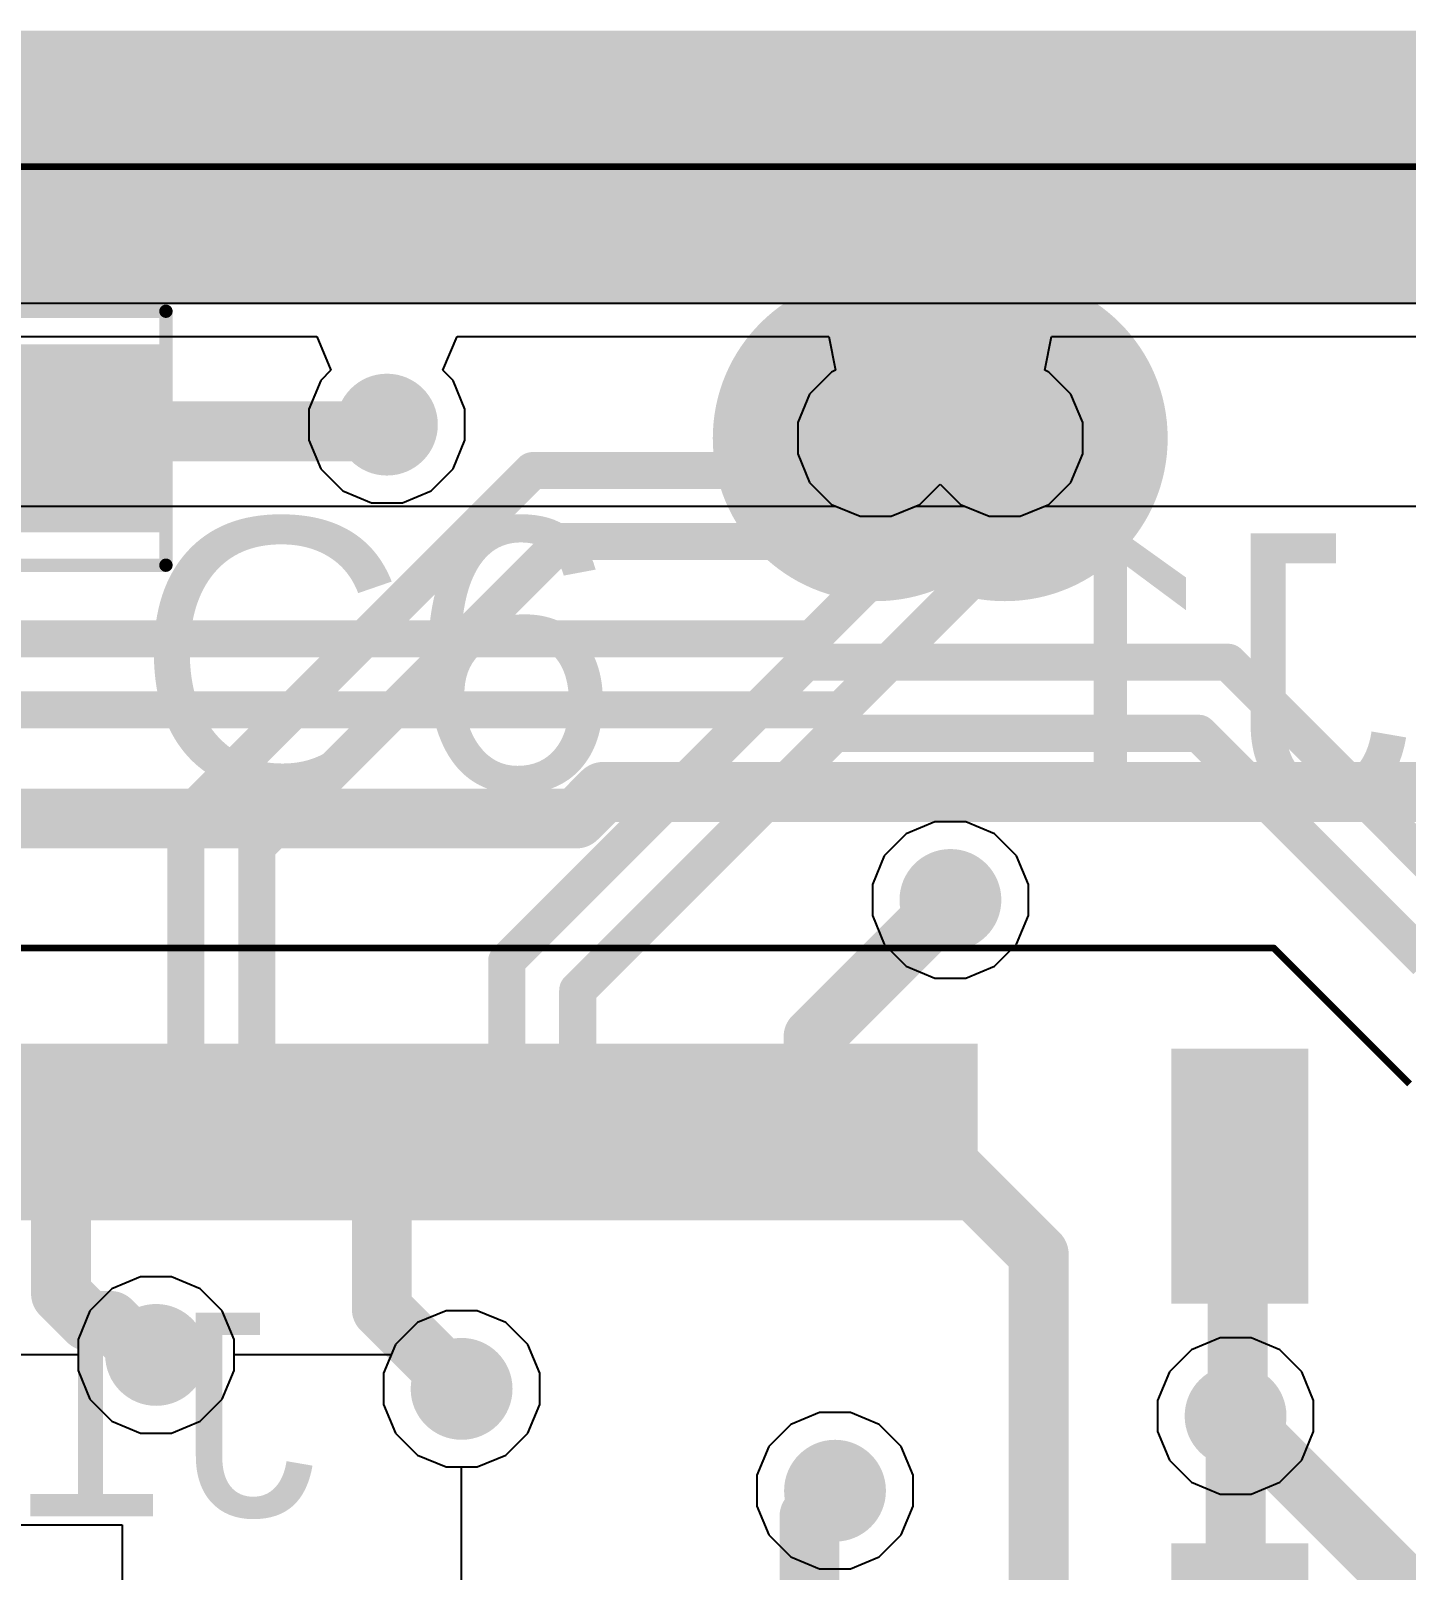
# Model space of a CAD drawing. Header units: inches. Extents: x -0.02 to 2.13, y -0.02 to 1.62.
# Drawn here: x 0.9615 to 1.1641, y 1.3933 to 1.62 of the extents above; entities that cross this region are included whole.
import ezdxf

# ---------------------------------------------------------------- set-up
doc = ezdxf.new("R2010")
doc.units = ezdxf.units.IN
doc.header["$MEASUREMENT"] = 0
for name, color, linetype in [('Bottom Layer', 5, 'Continuous'), ('Bottom Overlay', 54, 'Continuous'), ('Bottom Paste', 16, 'Continuous'), ('Bottom Solder', 6, 'Continuous'), ('BRD_Outline', 56, 'Continuous'), ('GND', 76, 'Continuous'), ('GND_2', 16, 'Continuous'), ('Mechanical 1', 6, 'Continuous'), ('Mechanical 13', 56, 'Continuous'), ('Mechanical 15', 56, 'Continuous'), ('SIG_1', 16, 'Continuous'), ('SIG_2', 76, 'Continuous'), ('Top Layer', 1, 'Continuous'), ('Top Overlay', 2, 'Continuous'), ('Top Paste', 8, 'Continuous'), ('Top Solder', 216, 'Continuous'), ('Via Holes', 16, 'Continuous')]:
    doc.layers.add(name, color=color, linetype=linetype)
doc.styles.add('Arial', font='', dxfattribs={"height": 0.2})
doc.styles.get('Arial').set_extended_font_data('Arial')

# ---------------------------------------------------------------- blocks, each defined once
blk = doc.blocks.new('CAPC0402X06N_1')
at = {"layer": 'Top Layer'}
for points in [[(-0.02953, -0.00984), (-0.02953, 0.00984), (-0.00984, 0.00984), (-0.00984, -0.00984)], [(0.00984, -0.00984), (0.00984, 0.00984), (0.02953, 0.00984), (0.02953, -0.00984)]]:
    blk.add_hatch(color=1, dxfattribs=at).paths.add_polyline_path(points)
at = {"layer": 'Top Paste'}
for points in [[(-0.02953, -0.00984), (-0.02953, 0.00984), (-0.00984, 0.00984), (-0.00984, -0.00984)], [(0.00984, -0.00984), (0.00984, 0.00984), (0.02953, 0.00984), (0.02953, -0.00984)]]:
    blk.add_hatch(color=8, dxfattribs=at).paths.add_polyline_path(points)
at = {"layer": 'Top Solder'}
for points in [[(-0.03353, -0.01384), (-0.03353, 0.01384), (-0.00584, 0.01384), (-0.00584, -0.01384)], [(0.00584, -0.01384), (0.00584, 0.01384), (0.03353, 0.01384), (0.03353, -0.01384)]]:
    blk.add_hatch(color=216, dxfattribs=at).paths.add_polyline_path(points)
at = {"layer": 'Mechanical 13'}
for points in [[(-0.02067, 0.01083, 0.00394, 0.00394, 0), (-0.02067, -0.01083, 0.00394, 0.00394, 0)], [(0.02067, 0.01083, 0.00394, 0.00394, 0), (-0.02067, 0.01083, 0.00394, 0.00394, 0)], [(0.02067, 0.01083, 0.00394, 0.00394, 0), (0.02067, -0.01083, 0.00394, 0.00394, 0)], [(0.02067, -0.01083, 0.00394, 0.00394, 0), (-0.02067, -0.01083, 0.00394, 0.00394, 0)]]:
    blk.add_lwpolyline(points, format="xyseb", dxfattribs=at)
for points in [[(-0.02165, 0.01083, 0.00197, 0.00197, 1), (-0.01969, 0.01083, 0.00197, 0.00197, 1)], [(-0.02165, 0.01083, 0.00197, 0.00197, 1), (-0.01969, 0.01083, 0.00197, 0.00197, 1)], [(0.01969, 0.01083, 0.00197, 0.00197, 1), (0.02165, 0.01083, 0.00197, 0.00197, 1)], [(0.01969, 0.01083, 0.00197, 0.00197, 1), (0.02165, 0.01083, 0.00197, 0.00197, 1)], [(-0.02165, -0.01083, 0.00197, 0.00197, 1), (-0.01969, -0.01083, 0.00197, 0.00197, 1)], [(-0.02165, -0.01083, 0.00197, 0.00197, 1), (-0.01969, -0.01083, 0.00197, 0.00197, 1)], [(0.01969, -0.01083, 0.00197, 0.00197, 1), (0.02165, -0.01083, 0.00197, 0.00197, 1)], [(0.01969, -0.01083, 0.00197, 0.00197, 1), (0.02165, -0.01083, 0.00197, 0.00197, 1)]]:
    blk.add_lwpolyline(points, format="xyseb", close=True, dxfattribs=at)
at = {"layer": 'Mechanical 15'}
for points in [[(-0.03445, 0.0187, 0.00197, 0.00197, 0), (-0.03445, -0.0187, 0.00197, 0.00197, 0)], [(0.03445, 0.0187, 0.00197, 0.00197, 0), (-0.03445, 0.0187, 0.00197, 0.00197, 0)], [(0.03445, 0.0187, 0.00197, 0.00197, 0), (0.03445, -0.0187, 0.00197, 0.00197, 0)], [(0, 0.01083, 0.00394, 0.00394, 0), (0, -0.01083, 0.00394, 0.00394, 0)], [(0.01083, 0, 0.00394, 0.00394, 0), (-0.01083, 0, 0.00394, 0.00394, 0)], [(0.03445, -0.0187, 0.00197, 0.00197, 0), (-0.03445, -0.0187, 0.00197, 0.00197, 0)]]:
    blk.add_lwpolyline(points, format="xyseb", dxfattribs=at)
for points in [[(-0.03494, 0.0187, 0.000984, 0.000984, 1), (-0.03396, 0.0187, 0.000984, 0.000984, 1)], [(-0.03494, 0.0187, 0.000984, 0.000984, 1), (-0.03396, 0.0187, 0.000984, 0.000984, 1)], [(0.03396, 0.0187, 0.000984, 0.000984, 1), (0.03494, 0.0187, 0.000984, 0.000984, 1)], [(0.03396, 0.0187, 0.000984, 0.000984, 1), (0.03494, 0.0187, 0.000984, 0.000984, 1)], [(-0.00098, 0.01083, 0.00197, 0.00197, 1), (0.00098, 0.01083, 0.00197, 0.00197, 1)], [(-0.01181, 0, 0.00197, 0.00197, 1), (-0.00984, 0, 0.00197, 0.00197, 1)], [(0.00984, 0, 0.00197, 0.00197, 1), (0.01181, 0, 0.00197, 0.00197, 1)], [(-0.00098, -0.01083, 0.00197, 0.00197, 1), (0.00098, -0.01083, 0.00197, 0.00197, 1)], [(-0.03494, -0.0187, 0.000984, 0.000984, 1), (-0.03396, -0.0187, 0.000984, 0.000984, 1)], [(-0.03494, -0.0187, 0.000984, 0.000984, 1), (-0.03396, -0.0187, 0.000984, 0.000984, 1)], [(0.03396, -0.0187, 0.000984, 0.000984, 1), (0.03494, -0.0187, 0.000984, 0.000984, 1)], [(0.03396, -0.0187, 0.000984, 0.000984, 1), (0.03494, -0.0187, 0.000984, 0.000984, 1)]]:
    blk.add_lwpolyline(points, format="xyseb", close=True, dxfattribs=at)
blk = doc.blocks.new('BM20_B_3')
at = {"layer": 'Bottom Layer'}
for points in [[(0.0061, -0.051185), (-0.0061, -0.051185), (-0.0061, -0.021655), (0.0061, -0.021655)], [(0.05264, -0.051915), (0.04264, -0.051915), (0.04264, -0.033915), (0.05264, -0.033915)], [(0.06839, -0.051915), (0.05839, -0.051915), (0.05839, -0.033915), (0.06839, -0.033915)], [(0.08414, -0.051915), (0.07414, -0.051915), (0.07414, -0.033915), (0.08414, -0.033915)], [(0.09989, -0.051915), (0.08989, -0.051915), (0.08989, -0.033915), (0.09989, -0.033915)], [(0.11564, -0.051915), (0.10564, -0.051915), (0.10564, -0.033915), (0.11564, -0.033915)], [(0.13139, -0.051915), (0.12139, -0.051915), (0.12139, -0.033915), (0.13139, -0.033915)], [(0.14714, -0.051915), (0.13714, -0.051915), (0.13714, -0.033915), (0.14714, -0.033915)], [(0.16289, -0.051915), (0.15289, -0.051915), (0.15289, -0.033915), (0.16289, -0.033915)], [(0.17864, -0.051915), (0.16864, -0.051915), (0.16864, -0.033915), (0.17864, -0.033915)]]:
    blk.add_hatch(color=5, dxfattribs=at).paths.add_polyline_path(points)
at = {"layer": 'Bottom Paste'}
for points in [[(0.0061, -0.051185), (-0.0061, -0.051185), (-0.0061, -0.021655), (0.0061, -0.021655)], [(0.05264, -0.051915), (0.04264, -0.051915), (0.04264, -0.033915), (0.05264, -0.033915)], [(0.06839, -0.051915), (0.05839, -0.051915), (0.05839, -0.033915), (0.06839, -0.033915)], [(0.08414, -0.051915), (0.07414, -0.051915), (0.07414, -0.033915), (0.08414, -0.033915)], [(0.09989, -0.051915), (0.08989, -0.051915), (0.08989, -0.033915), (0.09989, -0.033915)], [(0.11564, -0.051915), (0.10564, -0.051915), (0.10564, -0.033915), (0.11564, -0.033915)], [(0.13139, -0.051915), (0.12139, -0.051915), (0.12139, -0.033915), (0.13139, -0.033915)], [(0.14714, -0.051915), (0.13714, -0.051915), (0.13714, -0.033915), (0.14714, -0.033915)], [(0.16289, -0.051915), (0.15289, -0.051915), (0.15289, -0.033915), (0.16289, -0.033915)], [(0.17864, -0.051915), (0.16864, -0.051915), (0.16864, -0.033915), (0.17864, -0.033915)]]:
    blk.add_hatch(color=16, dxfattribs=at).paths.add_polyline_path(points)
at = {"layer": 'Bottom Solder'}
for points in [[(0.0101, 0.017655), (-0.0101, 0.017655), (-0.0101, 0.055185), (0.0101, 0.055185)], [(0.0101, -0.055185), (-0.0101, -0.055185), (-0.0101, -0.017655), (0.0101, -0.017655)], [(0.05664, -0.055915), (0.03864, -0.055915), (0.03864, -0.029915), (0.05664, -0.029915)], [(0.07239, -0.055915), (0.05439, -0.055915), (0.05439, -0.029915), (0.07239, -0.029915)], [(0.08814, -0.055915), (0.07014, -0.055915), (0.07014, -0.029915), (0.08814, -0.029915)], [(0.10389, -0.055915), (0.08589, -0.055915), (0.08589, -0.029915), (0.10389, -0.029915)], [(0.11964, -0.055915), (0.10164, -0.055915), (0.10164, -0.029915), (0.11964, -0.029915)], [(0.13539, -0.055915), (0.11739, -0.055915), (0.11739, -0.029915), (0.13539, -0.029915)], [(0.15114, -0.055915), (0.13314, -0.055915), (0.13314, -0.029915), (0.15114, -0.029915)], [(0.16689, -0.055915), (0.14889, -0.055915), (0.14889, -0.029915), (0.16689, -0.029915)], [(0.18264, -0.055915), (0.16464, -0.055915), (0.16464, -0.029915), (0.18264, -0.029915)]]:
    blk.add_hatch(color=6, dxfattribs=at).paths.add_polyline_path(points)
at = {"layer": 'Bottom Overlay'}
for points in [[(-0.005, -0.07, 0.001, 0.001, 0), (-0.025, -0.05, 0.001, 0.001, 0)], [(0.365, -0.07, 0.001, 0.001, 0), (-0.005, -0.07, 0.001, 0.001, 0)]]:
    blk.add_lwpolyline(points, format="xyseb", dxfattribs=at)
blk.add_lwpolyline([(-0.00525, -0.07, 0.0005, 0.0005, 1), (-0.00475, -0.07, 0.0005, 0.0005, 1)], format="xyseb", close=True, dxfattribs=at)
blk.add_lwpolyline([(-0.00525, -0.07, 0.0005, 0.0005, 1), (-0.00475, -0.07, 0.0005, 0.0005, 1)], format="xyseb", close=True, dxfattribs=at)
at = {"layer": 'Mechanical 1', "style": 'Arial', "text_generation_flag": 2}
blk.add_text('J1', height=0.03, rotation=180, dxfattribs=at).set_placement((0.135945, 0.013668))

msp = doc.modelspace()

# ---------------------------------------------------------------- hatches: boundary and pattern name
at = {"layer": 'Bottom Layer'}
h = msp.add_hatch(color=5, dxfattribs=at)
edge = h.paths.add_edge_path()
edge.add_arc((1.014, 1.562), 0.0075, 0, 360)
h = msp.add_hatch(color=5, dxfattribs=at)
edge = h.paths.add_edge_path()
edge.add_arc((1.086, 1.56), 0.0075, 0, 360)
h = msp.add_hatch(color=5, dxfattribs=at)
edge = h.paths.add_edge_path()
edge.add_arc((1.105, 1.56), 0.0075, 0, 360)
h = msp.add_hatch(color=5, dxfattribs=at)
edge = h.paths.add_edge_path()
edge.add_arc((1.097, 1.492), 0.0075, 0, 360)
h = msp.add_hatch(color=5, dxfattribs=at)
edge = h.paths.add_edge_path()
edge.add_arc((0.98, 1.425), 0.0075, 0, 360)
h = msp.add_hatch(color=5, dxfattribs=at)
edge = h.paths.add_edge_path()
edge.add_arc((1.025, 1.42), 0.0075, 0, 360)
h = msp.add_hatch(color=5, dxfattribs=at)
edge = h.paths.add_edge_path()
edge.add_arc((1.139, 1.416), 0.0075, 0, 360)
h = msp.add_hatch(color=5, dxfattribs=at)
edge = h.paths.add_edge_path()
edge.add_arc((1.08, 1.405), 0.0075, 0, 360)
at = {"layer": 'Bottom Solder'}
h = msp.add_hatch(color=6, dxfattribs=at)
edge = h.paths.add_edge_path()
edge.add_arc((1.014, 1.562), 0.004, 0, 360)
h = msp.add_hatch(color=6, dxfattribs=at)
edge = h.paths.add_edge_path()
edge.add_arc((1.086, 1.56), 0.004, 0, 360)
h = msp.add_hatch(color=6, dxfattribs=at)
edge = h.paths.add_edge_path()
edge.add_arc((1.105, 1.56), 0.004, 0, 360)
h = msp.add_hatch(color=6, dxfattribs=at)
edge = h.paths.add_edge_path()
edge.add_arc((1.097, 1.492), 0.004, 0, 360)
h = msp.add_hatch(color=6, dxfattribs=at)
edge = h.paths.add_edge_path()
edge.add_arc((0.98, 1.425), 0.004, 0, 360)
h = msp.add_hatch(color=6, dxfattribs=at)
edge = h.paths.add_edge_path()
edge.add_arc((1.025, 1.42), 0.004, 0, 360)
h = msp.add_hatch(color=6, dxfattribs=at)
edge = h.paths.add_edge_path()
edge.add_arc((1.139, 1.416), 0.004, 0, 360)
h = msp.add_hatch(color=6, dxfattribs=at)
edge = h.paths.add_edge_path()
edge.add_arc((1.08, 1.405), 0.004, 0, 360)
at = {"layer": 'GND'}
h = msp.add_hatch(color=76, dxfattribs=at)
edge = h.paths.add_edge_path()
edge.add_arc((1.086, 1.56), 0.024, 0, 360)
h = msp.add_hatch(color=76, dxfattribs=at)
edge = h.paths.add_edge_path()
edge.add_arc((1.105, 1.56), 0.024, 0, 360)
at = {"layer": 'GND_2'}
h = msp.add_hatch(color=16, dxfattribs=at)
edge = h.paths.add_edge_path()
edge.add_arc((1.086, 1.56), 0.024, 0, 360)
h = msp.add_hatch(color=16, dxfattribs=at)
edge = h.paths.add_edge_path()
edge.add_arc((1.105, 1.56), 0.024, 0, 360)
at = {"layer": 'SIG_1'}
h = msp.add_hatch(color=16, dxfattribs=at)
edge = h.paths.add_edge_path()
edge.add_arc((1.014, 1.562), 0.0075, 0, 360)
h = msp.add_hatch(color=16, dxfattribs=at)
edge = h.paths.add_edge_path()
edge.add_arc((1.086, 1.56), 0.0075, 0, 360)
h = msp.add_hatch(color=16, dxfattribs=at)
edge = h.paths.add_edge_path()
edge.add_arc((1.105, 1.56), 0.0075, 0, 360)
h = msp.add_hatch(color=16, dxfattribs=at)
edge = h.paths.add_edge_path()
edge.add_arc((1.097, 1.492), 0.0075, 0, 360)
h = msp.add_hatch(color=16, dxfattribs=at)
edge = h.paths.add_edge_path()
edge.add_arc((0.98, 1.425), 0.0075, 0, 360)
h = msp.add_hatch(color=16, dxfattribs=at)
edge = h.paths.add_edge_path()
edge.add_arc((1.025, 1.42), 0.0075, 0, 360)
h = msp.add_hatch(color=16, dxfattribs=at)
edge = h.paths.add_edge_path()
edge.add_arc((1.139, 1.416), 0.0075, 0, 360)
h = msp.add_hatch(color=16, dxfattribs=at)
edge = h.paths.add_edge_path()
edge.add_arc((1.08, 1.405), 0.0075, 0, 360)
at = {"layer": 'SIG_2'}
h = msp.add_hatch(color=76, dxfattribs=at)
edge = h.paths.add_edge_path()
edge.add_arc((1.014, 1.562), 0.0075, 0, 360)
h = msp.add_hatch(color=76, dxfattribs=at)
edge = h.paths.add_edge_path()
edge.add_arc((1.086, 1.56), 0.0075, 0, 360)
h = msp.add_hatch(color=76, dxfattribs=at)
edge = h.paths.add_edge_path()
edge.add_arc((1.105, 1.56), 0.0075, 0, 360)
h = msp.add_hatch(color=76, dxfattribs=at)
edge = h.paths.add_edge_path()
edge.add_arc((1.097, 1.492), 0.0075, 0, 360)
h = msp.add_hatch(color=76, dxfattribs=at)
edge = h.paths.add_edge_path()
edge.add_arc((0.98, 1.425), 0.0075, 0, 360)
h = msp.add_hatch(color=76, dxfattribs=at)
edge = h.paths.add_edge_path()
edge.add_arc((1.025, 1.42), 0.0075, 0, 360)
h = msp.add_hatch(color=76, dxfattribs=at)
edge = h.paths.add_edge_path()
edge.add_arc((1.139, 1.416), 0.0075, 0, 360)
h = msp.add_hatch(color=76, dxfattribs=at)
edge = h.paths.add_edge_path()
edge.add_arc((1.08, 1.405), 0.0075, 0, 360)
at = {"layer": 'Top Layer'}
h = msp.add_hatch(color=1, dxfattribs=at)
edge = h.paths.add_edge_path()
edge.add_arc((1.014, 1.562), 0.0075, 0, 360)
h = msp.add_hatch(color=1, dxfattribs=at)
edge = h.paths.add_edge_path()
edge.add_arc((1.086, 1.56), 0.0075, 0, 360)
h = msp.add_hatch(color=1, dxfattribs=at)
edge = h.paths.add_edge_path()
edge.add_arc((1.105, 1.56), 0.0075, 0, 360)
h = msp.add_hatch(color=1, dxfattribs=at)
edge = h.paths.add_edge_path()
edge.add_arc((1.097, 1.492), 0.0075, 0, 360)
h = msp.add_hatch(color=1, dxfattribs=at)
edge = h.paths.add_edge_path()
edge.add_arc((0.98, 1.425), 0.0075, 0, 360)
h = msp.add_hatch(color=1, dxfattribs=at)
edge = h.paths.add_edge_path()
edge.add_arc((1.025, 1.42), 0.0075, 0, 360)
h = msp.add_hatch(color=1, dxfattribs=at)
edge = h.paths.add_edge_path()
edge.add_arc((1.139, 1.416), 0.0075, 0, 360)
h = msp.add_hatch(color=1, dxfattribs=at)
edge = h.paths.add_edge_path()
edge.add_arc((1.08, 1.405), 0.0075, 0, 360)
at = {"layer": 'Top Solder'}
h = msp.add_hatch(color=216, dxfattribs=at)
edge = h.paths.add_edge_path()
edge.add_arc((1.014, 1.562), 0.004, 0, 360)
h = msp.add_hatch(color=216, dxfattribs=at)
edge = h.paths.add_edge_path()
edge.add_arc((1.086, 1.56), 0.004, 0, 360)
h = msp.add_hatch(color=216, dxfattribs=at)
edge = h.paths.add_edge_path()
edge.add_arc((1.105, 1.56), 0.004, 0, 360)
h = msp.add_hatch(color=216, dxfattribs=at)
edge = h.paths.add_edge_path()
edge.add_arc((1.097, 1.492), 0.004, 0, 360)
h = msp.add_hatch(color=216, dxfattribs=at)
edge = h.paths.add_edge_path()
edge.add_arc((0.98, 1.425), 0.004, 0, 360)
h = msp.add_hatch(color=216, dxfattribs=at)
edge = h.paths.add_edge_path()
edge.add_arc((1.025, 1.42), 0.004, 0, 360)
h = msp.add_hatch(color=216, dxfattribs=at)
edge = h.paths.add_edge_path()
edge.add_arc((1.139, 1.416), 0.004, 0, 360)
h = msp.add_hatch(color=216, dxfattribs=at)
edge = h.paths.add_edge_path()
edge.add_arc((1.08, 1.405), 0.004, 0, 360)
at = {"layer": 'Via Holes'}
h = msp.add_hatch(color=7, dxfattribs=at)
edge = h.paths.add_edge_path()
edge.add_arc((1.014, 1.562), 0.004, 0, 360)
h = msp.add_hatch(color=7, dxfattribs=at)
edge = h.paths.add_edge_path()
edge.add_arc((1.086, 1.56), 0.004, 0, 360)
h = msp.add_hatch(color=7, dxfattribs=at)
edge = h.paths.add_edge_path()
edge.add_arc((1.105, 1.56), 0.004, 0, 360)
h = msp.add_hatch(color=7, dxfattribs=at)
edge = h.paths.add_edge_path()
edge.add_arc((1.097, 1.492), 0.004, 0, 360)
h = msp.add_hatch(color=7, dxfattribs=at)
edge = h.paths.add_edge_path()
edge.add_arc((0.98, 1.425), 0.004, 0, 360)
h = msp.add_hatch(color=7, dxfattribs=at)
edge = h.paths.add_edge_path()
edge.add_arc((1.025, 1.42), 0.004, 0, 360)
h = msp.add_hatch(color=7, dxfattribs=at)
edge = h.paths.add_edge_path()
edge.add_arc((1.139, 1.416), 0.004, 0, 360)
h = msp.add_hatch(color=7, dxfattribs=at)
edge = h.paths.add_edge_path()
edge.add_arc((1.08, 1.405), 0.004, 0, 360)

# ---------------------------------------------------------------- linework, layer by layer
at = {"layer": 'Bottom Layer'}
for points in [[(1.07865, 1.55523, 0.00546, 0.00546, 0), (1.08342, 1.56, 0.00546, 0.00546, 0)], [(1.08342, 1.56, 0.00546, 0.00546, 0), (1.086, 1.56, 0.00546, 0.00546, 0)], [(1.105, 1.55888, 0.00546, 0.00546, 0), (1.105, 1.56, 0.00546, 0.00546, 0)], [(1.09089, 1.54477, 0.00546, 0.00546, 0), (1.105, 1.55888, 0.00546, 0.00546, 0)], [(0.9844, 1.50419, 0.00546, 0.00546, 0), (1.03544, 1.55523, 0.00546, 0.00546, 0)], [(1.03544, 1.55523, 0.00546, 0.00546, 0), (1.07865, 1.55523, 0.00546, 0.00546, 0)], [(0.99485, 1.49985, 0.00546, 0.00546, 0), (1.03977, 1.54477, 0.00546, 0.00546, 0)], [(1.03977, 1.54477, 0.00546, 0.00546, 0), (1.07865, 1.54477, 0.00546, 0.00546, 0)], [(1.07865, 1.54477, 0.00546, 0.00546, 0), (1.09089, 1.54477, 0.00546, 0.00546, 0)], [(1.03165, 1.48303, 0.00546, 0.00546, 0), (1.07561, 1.527, 0.00546, 0.00546, 0)], [(1.07561, 1.527, 0.00546, 0.00546, 0), (1.13792, 1.527, 0.00546, 0.00546, 0)], [(1.13792, 1.527, 0.00546, 0.00546, 0), (1.17757, 1.48734, 0.00546, 0.00546, 0)], [(1.0421, 1.4787, 0.00546, 0.00546, 0), (1.07994, 1.51654, 0.00546, 0.00546, 0)], [(1.07994, 1.51654, 0.00546, 0.00546, 0), (1.13358, 1.51654, 0.00546, 0.00546, 0)], [(1.13358, 1.51654, 0.00546, 0.00546, 0), (1.16711, 1.48301, 0.00546, 0.00546, 0)], [(0.9844, 1.4673, 0.00546, 0.00546, 0), (0.9844, 1.50419, 0.00546, 0.00546, 0)], [(0.99485, 1.4673, 0.00546, 0.00546, 0), (0.99485, 1.49985, 0.00546, 0.00546, 0)], [(1.07684, 1.47184, 0.00882, 0.00882, 0), (1.097, 1.492, 0.00882, 0.00882, 0)], [(1.03165, 1.4673, 0.00546, 0.00546, 0), (1.03165, 1.48303, 0.00546, 0.00546, 0)], [(1.0421, 1.4673, 0.00546, 0.00546, 0), (1.0421, 1.4787, 0.00546, 0.00546, 0)], [(1.07684, 1.45842, 0.00882, 0.00882, 0), (1.07684, 1.47184, 0.00882, 0.00882, 0)], [(0.98402, 1.46692, 0.00546, 0.00546, 0), (0.9844, 1.4673, 0.00546, 0.00546, 0)], [(0.98402, 1.4601, 0.00546, 0.00546, 0), (0.98402, 1.46692, 0.00546, 0.00546, 0)], [(0.99485, 1.4673, 0.00546, 0.00546, 0), (0.99523, 1.46692, 0.00546, 0.00546, 0)], [(0.99523, 1.4601, 0.00546, 0.00546, 0), (0.99523, 1.46692, 0.00546, 0.00546, 0)], [(1.03127, 1.46692, 0.00546, 0.00546, 0), (1.03165, 1.4673, 0.00546, 0.00546, 0)], [(1.03127, 1.4601, 0.00546, 0.00546, 0), (1.03127, 1.46692, 0.00546, 0.00546, 0)], [(1.0421, 1.4673, 0.00546, 0.00546, 0), (1.04248, 1.46692, 0.00546, 0.00546, 0)], [(1.04248, 1.4601, 0.00546, 0.00546, 0), (1.04248, 1.46692, 0.00546, 0.00546, 0)], [(0.98175, 1.45783, 0.00546, 0.00546, 0), (0.98402, 1.4601, 0.00546, 0.00546, 0)], [(0.99523, 1.4601, 0.00546, 0.00546, 0), (0.9975, 1.45783, 0.00546, 0.00546, 0)], [(1.029, 1.45783, 0.00546, 0.00546, 0), (1.03127, 1.4601, 0.00546, 0.00546, 0)], [(1.04248, 1.4601, 0.00546, 0.00546, 0), (1.04475, 1.45783, 0.00546, 0.00546, 0)], [(1.07625, 1.45783, 0.00882, 0.00882, 0), (1.07684, 1.45842, 0.00882, 0.00882, 0)], [(0.966, 1.434, 0.00882, 0.00882, 0), (0.966, 1.45783, 0.00882, 0.00882, 0)], [(1.01325, 1.43175, 0.00882, 0.00882, 0), (1.01325, 1.45783, 0.00882, 0.00882, 0)], [(1.0605, 1.45783, 0.00882, 0.00882, 0), (1.07625, 1.45783, 0.00882, 0.00882, 0)], [(1.092, 1.45783, 0.00882, 0.00882, 0), (1.11, 1.43983, 0.00882, 0.00882, 0)], [(1.13932, 1.45101, 0.00882, 0.00882, 0), (1.13964, 1.45134, 0.00882, 0.00882, 0)], [(1.13932, 1.41632, 0.00882, 0.00882, 0), (1.13932, 1.45101, 0.00882, 0.00882, 0)], [(1.11, 1.39, 0.00882, 0.00882, 0), (1.11, 1.43983, 0.00882, 0.00882, 0)], [(0.966, 1.434, 0.00882, 0.00882, 0), (0.97, 1.43, 0.00882, 0.00882, 0)], [(1.01325, 1.43175, 0.00882, 0.00882, 0), (1.025, 1.42, 0.00882, 0.00882, 0)], [(0.97, 1.43, 0.00882, 0.00882, 0), (0.97333, 1.43, 0.00882, 0.00882, 0)], [(0.97333, 1.43, 0.00882, 0.00882, 0), (0.97833, 1.425, 0.00882, 0.00882, 0)], [(0.97833, 1.425, 0.00882, 0.00882, 0), (0.98, 1.425, 0.00882, 0.00882, 0)], [(1.139, 1.416, 0.00882, 0.00882, 0), (1.13932, 1.41632, 0.00882, 0.00882, 0)], [(1.139, 1.416, 0.00882, 0.00882, 0), (1.18, 1.375, 0.00882, 0.00882, 0)], [(1.139, 1.37913, 0.00882, 0.00882, 0), (1.139, 1.416, 0.00882, 0.00882, 0)], [(1.07625, 1.40125, 0.00882, 0.00882, 0), (1.08, 1.405, 0.00882, 0.00882, 0)], [(1.07625, 1.372, 0.00882, 0.00882, 0), (1.07625, 1.40125, 0.00882, 0.00882, 0)], [(1.092, 1.372, 0.00882, 0.00882, 0), (1.11, 1.39, 0.00882, 0.00882, 0)]]:
    msp.add_lwpolyline(points, format="xyseb", dxfattribs=at)
for points in [[(1.08205, 1.56, 0.00273, 0.00273, 1), (1.08478, 1.56, 0.00273, 0.00273, 1)], [(1.08205, 1.56, 0.00273, 0.00273, 1), (1.08478, 1.56, 0.00273, 0.00273, 1)], [(1.08464, 1.56, 0.00273, 0.00273, 1), (1.08736, 1.56, 0.00273, 0.00273, 1)], [(1.10364, 1.56, 0.00273, 0.00273, 1), (1.10636, 1.56, 0.00273, 0.00273, 1)], [(1.10364, 1.55888, 0.00273, 0.00273, 1), (1.10636, 1.55888, 0.00273, 0.00273, 1)], [(1.10364, 1.55888, 0.00273, 0.00273, 1), (1.10636, 1.55888, 0.00273, 0.00273, 1)], [(1.03407, 1.55523, 0.00273, 0.00273, 1), (1.0368, 1.55523, 0.00273, 0.00273, 1)], [(1.03407, 1.55523, 0.00273, 0.00273, 1), (1.0368, 1.55523, 0.00273, 0.00273, 1)], [(1.07728, 1.55523, 0.00273, 0.00273, 1), (1.08001, 1.55523, 0.00273, 0.00273, 1)], [(1.07728, 1.55523, 0.00273, 0.00273, 1), (1.08001, 1.55523, 0.00273, 0.00273, 1)], [(1.03841, 1.54477, 0.00273, 0.00273, 1), (1.04114, 1.54477, 0.00273, 0.00273, 1)], [(1.03841, 1.54477, 0.00273, 0.00273, 1), (1.04114, 1.54477, 0.00273, 0.00273, 1)], [(1.07728, 1.54477, 0.00273, 0.00273, 1), (1.08001, 1.54477, 0.00273, 0.00273, 1)], [(1.07728, 1.54477, 0.00273, 0.00273, 1), (1.08001, 1.54477, 0.00273, 0.00273, 1)], [(1.08953, 1.54477, 0.00273, 0.00273, 1), (1.09226, 1.54477, 0.00273, 0.00273, 1)], [(1.08953, 1.54477, 0.00273, 0.00273, 1), (1.09226, 1.54477, 0.00273, 0.00273, 1)], [(1.07425, 1.527, 0.00273, 0.00273, 1), (1.07698, 1.527, 0.00273, 0.00273, 1)], [(1.07425, 1.527, 0.00273, 0.00273, 1), (1.07698, 1.527, 0.00273, 0.00273, 1)], [(1.13655, 1.527, 0.00273, 0.00273, 1), (1.13928, 1.527, 0.00273, 0.00273, 1)], [(1.13655, 1.527, 0.00273, 0.00273, 1), (1.13928, 1.527, 0.00273, 0.00273, 1)], [(1.07858, 1.51654, 0.00273, 0.00273, 1), (1.08131, 1.51654, 0.00273, 0.00273, 1)], [(1.07858, 1.51654, 0.00273, 0.00273, 1), (1.08131, 1.51654, 0.00273, 0.00273, 1)], [(1.13222, 1.51654, 0.00273, 0.00273, 1), (1.13495, 1.51654, 0.00273, 0.00273, 1)], [(1.13222, 1.51654, 0.00273, 0.00273, 1), (1.13495, 1.51654, 0.00273, 0.00273, 1)], [(0.98303, 1.50419, 0.00273, 0.00273, 1), (0.98576, 1.50419, 0.00273, 0.00273, 1)], [(0.98303, 1.50419, 0.00273, 0.00273, 1), (0.98576, 1.50419, 0.00273, 0.00273, 1)], [(0.99349, 1.49985, 0.00273, 0.00273, 1), (0.99622, 1.49985, 0.00273, 0.00273, 1)], [(0.99349, 1.49985, 0.00273, 0.00273, 1), (0.99622, 1.49985, 0.00273, 0.00273, 1)], [(1.09479, 1.492, 0.00441, 0.00441, 1), (1.09921, 1.492, 0.00441, 0.00441, 1)], [(1.03028, 1.48303, 0.00273, 0.00273, 1), (1.03301, 1.48303, 0.00273, 0.00273, 1)], [(1.03028, 1.48303, 0.00273, 0.00273, 1), (1.03301, 1.48303, 0.00273, 0.00273, 1)], [(1.04074, 1.4787, 0.00273, 0.00273, 1), (1.04347, 1.4787, 0.00273, 0.00273, 1)], [(1.04074, 1.4787, 0.00273, 0.00273, 1), (1.04347, 1.4787, 0.00273, 0.00273, 1)], [(1.07463, 1.47184, 0.00441, 0.00441, 1), (1.07904, 1.47184, 0.00441, 0.00441, 1)], [(1.07463, 1.47184, 0.00441, 0.00441, 1), (1.07904, 1.47184, 0.00441, 0.00441, 1)], [(0.98266, 1.46692, 0.00273, 0.00273, 1), (0.98539, 1.46692, 0.00273, 0.00273, 1)], [(0.98266, 1.46692, 0.00273, 0.00273, 1), (0.98539, 1.46692, 0.00273, 0.00273, 1)], [(0.98303, 1.4673, 0.00273, 0.00273, 1), (0.98576, 1.4673, 0.00273, 0.00273, 1)], [(0.98303, 1.4673, 0.00273, 0.00273, 1), (0.98576, 1.4673, 0.00273, 0.00273, 1)], [(0.99349, 1.4673, 0.00273, 0.00273, 1), (0.99622, 1.4673, 0.00273, 0.00273, 1)], [(0.99349, 1.4673, 0.00273, 0.00273, 1), (0.99622, 1.4673, 0.00273, 0.00273, 1)], [(0.99386, 1.46692, 0.00273, 0.00273, 1), (0.99659, 1.46692, 0.00273, 0.00273, 1)], [(0.99386, 1.46692, 0.00273, 0.00273, 1), (0.99659, 1.46692, 0.00273, 0.00273, 1)], [(1.02991, 1.46692, 0.00273, 0.00273, 1), (1.03264, 1.46692, 0.00273, 0.00273, 1)], [(1.02991, 1.46692, 0.00273, 0.00273, 1), (1.03264, 1.46692, 0.00273, 0.00273, 1)], [(1.03028, 1.4673, 0.00273, 0.00273, 1), (1.03301, 1.4673, 0.00273, 0.00273, 1)], [(1.03028, 1.4673, 0.00273, 0.00273, 1), (1.03301, 1.4673, 0.00273, 0.00273, 1)], [(1.04074, 1.4673, 0.00273, 0.00273, 1), (1.04347, 1.4673, 0.00273, 0.00273, 1)], [(1.04074, 1.4673, 0.00273, 0.00273, 1), (1.04347, 1.4673, 0.00273, 0.00273, 1)], [(1.04111, 1.46692, 0.00273, 0.00273, 1), (1.04384, 1.46692, 0.00273, 0.00273, 1)], [(1.04111, 1.46692, 0.00273, 0.00273, 1), (1.04384, 1.46692, 0.00273, 0.00273, 1)], [(0.98266, 1.4601, 0.00273, 0.00273, 1), (0.98539, 1.4601, 0.00273, 0.00273, 1)], [(0.98266, 1.4601, 0.00273, 0.00273, 1), (0.98539, 1.4601, 0.00273, 0.00273, 1)], [(0.99386, 1.4601, 0.00273, 0.00273, 1), (0.99659, 1.4601, 0.00273, 0.00273, 1)], [(0.99386, 1.4601, 0.00273, 0.00273, 1), (0.99659, 1.4601, 0.00273, 0.00273, 1)], [(1.02991, 1.4601, 0.00273, 0.00273, 1), (1.03264, 1.4601, 0.00273, 0.00273, 1)], [(1.02991, 1.4601, 0.00273, 0.00273, 1), (1.03264, 1.4601, 0.00273, 0.00273, 1)], [(1.04111, 1.4601, 0.00273, 0.00273, 1), (1.04384, 1.4601, 0.00273, 0.00273, 1)], [(1.04111, 1.4601, 0.00273, 0.00273, 1), (1.04384, 1.4601, 0.00273, 0.00273, 1)], [(1.07463, 1.45842, 0.00441, 0.00441, 1), (1.07904, 1.45842, 0.00441, 0.00441, 1)], [(1.07463, 1.45842, 0.00441, 0.00441, 1), (1.07904, 1.45842, 0.00441, 0.00441, 1)], [(0.96379, 1.45783, 0.00441, 0.00441, 1), (0.96821, 1.45783, 0.00441, 0.00441, 1)], [(0.98039, 1.45783, 0.00273, 0.00273, 1), (0.98311, 1.45783, 0.00273, 0.00273, 1)], [(0.99614, 1.45783, 0.00273, 0.00273, 1), (0.99886, 1.45783, 0.00273, 0.00273, 1)], [(1.01104, 1.45783, 0.00441, 0.00441, 1), (1.01546, 1.45783, 0.00441, 0.00441, 1)], [(1.02764, 1.45783, 0.00273, 0.00273, 1), (1.03036, 1.45783, 0.00273, 0.00273, 1)], [(1.04339, 1.45783, 0.00273, 0.00273, 1), (1.04611, 1.45783, 0.00273, 0.00273, 1)], [(1.05829, 1.45783, 0.00441, 0.00441, 1), (1.06271, 1.45783, 0.00441, 0.00441, 1)], [(1.07404, 1.45783, 0.00441, 0.00441, 1), (1.07846, 1.45783, 0.00441, 0.00441, 1)], [(1.07404, 1.45783, 0.00441, 0.00441, 1), (1.07846, 1.45783, 0.00441, 0.00441, 1)], [(1.08979, 1.45783, 0.00441, 0.00441, 1), (1.09421, 1.45783, 0.00441, 0.00441, 1)], [(1.13743, 1.45134, 0.00441, 0.00441, 1), (1.14185, 1.45134, 0.00441, 0.00441, 1)], [(1.13711, 1.45101, 0.00441, 0.00441, 1), (1.14153, 1.45101, 0.00441, 0.00441, 1)], [(1.13711, 1.45101, 0.00441, 0.00441, 1), (1.14153, 1.45101, 0.00441, 0.00441, 1)], [(1.10779, 1.43983, 0.00441, 0.00441, 1), (1.11221, 1.43983, 0.00441, 0.00441, 1)], [(1.10779, 1.43983, 0.00441, 0.00441, 1), (1.11221, 1.43983, 0.00441, 0.00441, 1)], [(0.96379, 1.434, 0.00441, 0.00441, 1), (0.96821, 1.434, 0.00441, 0.00441, 1)], [(0.96379, 1.434, 0.00441, 0.00441, 1), (0.96821, 1.434, 0.00441, 0.00441, 1)], [(1.01104, 1.43175, 0.00441, 0.00441, 1), (1.01546, 1.43175, 0.00441, 0.00441, 1)], [(1.01104, 1.43175, 0.00441, 0.00441, 1), (1.01546, 1.43175, 0.00441, 0.00441, 1)], [(0.96779, 1.43, 0.00441, 0.00441, 1), (0.97221, 1.43, 0.00441, 0.00441, 1)], [(0.96779, 1.43, 0.00441, 0.00441, 1), (0.97221, 1.43, 0.00441, 0.00441, 1)], [(0.97112, 1.43, 0.00441, 0.00441, 1), (0.97553, 1.43, 0.00441, 0.00441, 1)], [(0.97112, 1.43, 0.00441, 0.00441, 1), (0.97553, 1.43, 0.00441, 0.00441, 1)], [(0.97612, 1.425, 0.00441, 0.00441, 1), (0.98053, 1.425, 0.00441, 0.00441, 1)], [(0.97612, 1.425, 0.00441, 0.00441, 1), (0.98053, 1.425, 0.00441, 0.00441, 1)], [(0.97779, 1.425, 0.00441, 0.00441, 1), (0.98221, 1.425, 0.00441, 0.00441, 1)], [(1.02279, 1.42, 0.00441, 0.00441, 1), (1.02721, 1.42, 0.00441, 0.00441, 1)], [(1.13679, 1.416, 0.00441, 0.00441, 1), (1.14121, 1.416, 0.00441, 0.00441, 1)], [(1.13679, 1.416, 0.00441, 0.00441, 1), (1.14121, 1.416, 0.00441, 0.00441, 1)], [(1.13679, 1.416, 0.00441, 0.00441, 1), (1.14121, 1.416, 0.00441, 0.00441, 1)], [(1.13711, 1.41632, 0.00441, 0.00441, 1), (1.14153, 1.41632, 0.00441, 0.00441, 1)], [(1.13711, 1.41632, 0.00441, 0.00441, 1), (1.14153, 1.41632, 0.00441, 0.00441, 1)], [(1.07779, 1.405, 0.00441, 0.00441, 1), (1.08221, 1.405, 0.00441, 0.00441, 1)], [(1.07404, 1.40125, 0.00441, 0.00441, 1), (1.07846, 1.40125, 0.00441, 0.00441, 1)], [(1.07404, 1.40125, 0.00441, 0.00441, 1), (1.07846, 1.40125, 0.00441, 0.00441, 1)], [(1.10779, 1.39, 0.00441, 0.00441, 1), (1.11221, 1.39, 0.00441, 0.00441, 1)], [(1.10779, 1.39, 0.00441, 0.00441, 1), (1.11221, 1.39, 0.00441, 0.00441, 1)]]:
    msp.add_lwpolyline(points, format="xyseb", close=True, dxfattribs=at)
at = {"layer": 'BRD_Outline'}
msp.add_lwpolyline([(0, 1.6, 0.001, 0.001, 0), (1.725, 1.6, 0.001, 0.001, 0)], format="xyseb", dxfattribs=at)
at = {"layer": 'GND'}
msp.add_line((0.0201, 1.5799), (1.7049, 1.5799), dxfattribs=at)
msp.add_lwpolyline([(0, 1.6, 0.04, 0.04, 0), (1.725, 1.6, 0.04, 0.04, 0)], format="xyseb", dxfattribs=at)
at = {"layer": 'GND_2'}
msp.add_line((0.0201, 1.5799), (1.7049, 1.5799), dxfattribs=at)
msp.add_lwpolyline([(0, 1.6, 0.04, 0.04, 0), (1.725, 1.6, 0.04, 0.04, 0)], format="xyseb", dxfattribs=at)
at = {"layer": 'SIG_1'}
for p, q in [((0.90538, 1.55), (1.08009, 1.55)), ((1.08009, 1.55), (1.08371, 1.5485)), ((1.08371, 1.5485), (1.08829, 1.5485)), ((1.08829, 1.5485), (1.09191, 1.55)), ((1.09191, 1.55), (1.09909, 1.55)), ((1.09909, 1.55), (1.10271, 1.5485)), ((1.10271, 1.5485), (1.10729, 1.5485)), ((1.10729, 1.5485), (1.11091, 1.55)), ((1.11091, 1.55), (1.675, 1.55)), ((1.09471, 1.5035), (1.09049, 1.50175)), ((1.09929, 1.5035), (1.09471, 1.5035)), ((1.10351, 1.50175), (1.09929, 1.5035)), ((1.09049, 1.50175), (1.08725, 1.49851)), ((1.10675, 1.49851), (1.10351, 1.50175)), ((1.08725, 1.49851), (1.0855, 1.49429)), ((1.1085, 1.49429), (1.10675, 1.49851)), ((1.0855, 1.49429), (1.0855, 1.48971)), ((1.1085, 1.48971), (1.1085, 1.49429)), ((1.0855, 1.48971), (1.08725, 1.48549)), ((1.10675, 1.48549), (1.1085, 1.48971)), ((1.08725, 1.48549), (1.09049, 1.48225)), ((1.10351, 1.48225), (1.10675, 1.48549)), ((1.09049, 1.48225), (1.09471, 1.4805)), ((1.09471, 1.4805), (1.09929, 1.4805)), ((1.09929, 1.4805), (1.10351, 1.48225)), ((0.97771, 1.4365), (0.97349, 1.43475)), ((0.98229, 1.4365), (0.97771, 1.4365)), ((0.98651, 1.43475), (0.98229, 1.4365)), ((0.97349, 1.43475), (0.97025, 1.43151)), ((0.98975, 1.43151), (0.98651, 1.43475)), ((0.97025, 1.43151), (0.9685, 1.42729)), ((0.9915, 1.42729), (0.98975, 1.43151)), ((1.02271, 1.4315), (1.01849, 1.42975)), ((1.02729, 1.4315), (1.02271, 1.4315)), ((1.03151, 1.42975), (1.02729, 1.4315)), ((1.01849, 1.42975), (1.01525, 1.42651)), ((1.03475, 1.42651), (1.03151, 1.42975)), ((0.9685, 1.42729), (0.9685, 1.42271)), ((0.9915, 1.42271), (0.9915, 1.42729)), ((1.01525, 1.42651), (1.0135, 1.42229)), ((1.0365, 1.42229), (1.03475, 1.42651)), ((1.13671, 1.4275), (1.13249, 1.42575)), ((1.14129, 1.4275), (1.13671, 1.4275)), ((1.14551, 1.42575), (1.14129, 1.4275)), ((1.13249, 1.42575), (1.12925, 1.42251)), ((1.14875, 1.42251), (1.14551, 1.42575)), ((0.9685, 1.42271), (0.97025, 1.41849)), ((0.98975, 1.41849), (0.9915, 1.42271)), ((1.0135, 1.42229), (1.0135, 1.41771)), ((1.0365, 1.41771), (1.0365, 1.42229)), ((1.12925, 1.42251), (1.1275, 1.41829)), ((1.1505, 1.41829), (1.14875, 1.42251)), ((0.97025, 1.41849), (0.97349, 1.41525)), ((0.98651, 1.41525), (0.98975, 1.41849)), ((1.0135, 1.41771), (1.01525, 1.41349)), ((1.03475, 1.41349), (1.0365, 1.41771)), ((1.1275, 1.41829), (1.1275, 1.41371)), ((1.1505, 1.41371), (1.1505, 1.41829)), ((0.97349, 1.41525), (0.97771, 1.4135)), ((0.98229, 1.4135), (0.98651, 1.41525)), ((1.07349, 1.41475), (1.07025, 1.41151)), ((1.07771, 1.4165), (1.07349, 1.41475)), ((1.08229, 1.4165), (1.07771, 1.4165)), ((1.08651, 1.41475), (1.08229, 1.4165)), ((1.08975, 1.41151), (1.08651, 1.41475)), ((0.97771, 1.4135), (0.98229, 1.4135)), ((1.01525, 1.41349), (1.01849, 1.41025)), ((1.03151, 1.41025), (1.03475, 1.41349)), ((1.1275, 1.41371), (1.12925, 1.40949)), ((1.14875, 1.40949), (1.1505, 1.41371)), ((1.01849, 1.41025), (1.02271, 1.4085)), ((1.02729, 1.4085), (1.03151, 1.41025)), ((1.07025, 1.41151), (1.0685, 1.40729)), ((1.0915, 1.40729), (1.08975, 1.41151)), ((1.02271, 1.4085), (1.02729, 1.4085)), ((1.12925, 1.40949), (1.13249, 1.40625)), ((1.14551, 1.40625), (1.14875, 1.40949)), ((1.0685, 1.40729), (1.0685, 1.40271)), ((1.0915, 1.40271), (1.0915, 1.40729)), ((1.13249, 1.40625), (1.13671, 1.4045)), ((1.14129, 1.4045), (1.14551, 1.40625)), ((1.13671, 1.4045), (1.14129, 1.4045)), ((1.0685, 1.40271), (1.07025, 1.39849)), ((1.08975, 1.39849), (1.0915, 1.40271)), ((1.07025, 1.39849), (1.07349, 1.39525)), ((1.08651, 1.39525), (1.08975, 1.39849)), ((1.07349, 1.39525), (1.07771, 1.3935)), ((1.08229, 1.3935), (1.08651, 1.39525)), ((1.07771, 1.3935), (1.08229, 1.3935))]:
    msp.add_line(p, q, dxfattribs=at)
at = {"layer": 'SIG_2'}
for p, q in [((0.79049, 1.575), (1.00367, 1.575)), ((1.00367, 1.575), (1.00574, 1.57)), ((1.02226, 1.57), (1.02433, 1.575)), ((1.02433, 1.575), (1.0791, 1.575)), ((1.0791, 1.575), (1.08009, 1.57)), ((1.11091, 1.57), (1.1119, 1.575)), ((1.1119, 1.575), (1.675, 1.575)), ((1.00574, 1.57), (1.00425, 1.56851)), ((1.02375, 1.56851), (1.02226, 1.57)), ((1.07949, 1.56975), (1.07625, 1.56651)), ((1.08009, 1.57), (1.07949, 1.56975)), ((1.11151, 1.56975), (1.11091, 1.57)), ((1.11475, 1.56651), (1.11151, 1.56975)), ((1.00425, 1.56851), (1.0025, 1.56429)), ((1.0255, 1.56429), (1.02375, 1.56851)), ((1.0025, 1.56429), (1.0025, 1.55971)), ((1.0255, 1.55971), (1.0255, 1.56429)), ((1.07625, 1.56651), (1.0745, 1.56229)), ((1.1165, 1.56229), (1.11475, 1.56651)), ((1.0745, 1.56229), (1.0745, 1.55771)), ((1.1165, 1.55771), (1.1165, 1.56229)), ((1.0025, 1.55971), (1.00425, 1.55549)), ((1.02375, 1.55549), (1.0255, 1.55971)), ((1.0745, 1.55771), (1.07625, 1.55349)), ((1.11475, 1.55349), (1.1165, 1.55771)), ((1.00425, 1.55549), (1.00749, 1.55225)), ((1.02051, 1.55225), (1.02375, 1.55549)), ((1.07625, 1.55349), (1.07949, 1.55025)), ((1.09251, 1.55025), (1.0955, 1.55324)), ((1.0955, 1.55324), (1.09849, 1.55025)), ((1.11151, 1.55025), (1.11475, 1.55349)), ((1.00749, 1.55225), (1.01171, 1.5505)), ((1.01629, 1.5505), (1.02051, 1.55225)), ((1.01171, 1.5505), (1.01629, 1.5505)), ((1.07949, 1.55025), (1.08371, 1.5485)), ((1.08371, 1.5485), (1.08829, 1.5485)), ((1.08829, 1.5485), (1.09251, 1.55025)), ((1.09849, 1.55025), (1.10271, 1.5485)), ((1.10271, 1.5485), (1.10729, 1.5485)), ((1.10729, 1.5485), (1.11151, 1.55025)), ((1.09471, 1.5035), (1.09049, 1.50175)), ((1.09929, 1.5035), (1.09471, 1.5035)), ((1.10351, 1.50175), (1.09929, 1.5035)), ((1.09049, 1.50175), (1.08725, 1.49851)), ((1.10675, 1.49851), (1.10351, 1.50175)), ((1.08725, 1.49851), (1.0855, 1.49429)), ((1.1085, 1.49429), (1.10675, 1.49851)), ((1.0855, 1.49429), (1.0855, 1.48971)), ((1.1085, 1.48971), (1.1085, 1.49429)), ((1.0855, 1.48971), (1.08725, 1.48549)), ((1.10675, 1.48549), (1.1085, 1.48971)), ((1.08725, 1.48549), (1.09049, 1.48225)), ((1.10351, 1.48225), (1.10675, 1.48549)), ((1.09049, 1.48225), (1.09471, 1.4805)), ((1.09471, 1.4805), (1.09929, 1.4805)), ((1.09929, 1.4805), (1.10351, 1.48225)), ((0.97771, 1.4365), (0.97349, 1.43475)), ((0.98229, 1.4365), (0.97771, 1.4365)), ((0.98651, 1.43475), (0.98229, 1.4365)), ((0.97349, 1.43475), (0.97025, 1.43151)), ((0.98975, 1.43151), (0.98651, 1.43475)), ((0.97025, 1.43151), (0.9685, 1.42729)), ((0.9915, 1.42729), (0.98975, 1.43151)), ((1.02271, 1.4315), (1.01849, 1.42975)), ((1.02729, 1.4315), (1.02271, 1.4315)), ((1.03151, 1.42975), (1.02729, 1.4315)), ((1.01849, 1.42975), (1.01525, 1.42651)), ((1.03475, 1.42651), (1.03151, 1.42975)), ((0.9685, 1.42729), (0.9685, 1.425)), ((0.9915, 1.425), (0.9915, 1.42729)), ((1.01525, 1.42651), (1.01462, 1.425)), ((1.0365, 1.42229), (1.03475, 1.42651)), ((1.13671, 1.4275), (1.13249, 1.42575)), ((1.14129, 1.4275), (1.13671, 1.4275)), ((1.14551, 1.42575), (1.14129, 1.4275)), ((0.9685, 1.425), (0.025, 1.425)), ((1.01462, 1.425), (0.9915, 1.425)), ((1.13249, 1.42575), (1.12925, 1.42251)), ((1.14875, 1.42251), (1.14551, 1.42575)), ((1.0365, 1.41771), (1.0365, 1.42229)), ((1.12925, 1.42251), (1.1275, 1.41829)), ((1.1505, 1.41829), (1.14875, 1.42251)), ((1.03475, 1.41349), (1.0365, 1.41771)), ((1.1275, 1.41829), (1.1275, 1.41371)), ((1.1505, 1.41371), (1.1505, 1.41829)), ((1.07349, 1.41475), (1.07025, 1.41151)), ((1.07771, 1.4165), (1.07349, 1.41475)), ((1.08229, 1.4165), (1.07771, 1.4165)), ((1.08651, 1.41475), (1.08229, 1.4165)), ((1.08975, 1.41151), (1.08651, 1.41475)), ((1.03151, 1.41025), (1.03475, 1.41349)), ((1.1275, 1.41371), (1.12925, 1.40949)), ((1.14875, 1.40949), (1.1505, 1.41371)), ((1.02729, 1.4085), (1.03151, 1.41025)), ((1.07025, 1.41151), (1.0685, 1.40729)), ((1.0915, 1.40729), (1.08975, 1.41151)), ((1.025, 1.19831), (1.025, 1.4085)), ((1.025, 1.4085), (1.02729, 1.4085)), ((1.12925, 1.40949), (1.13249, 1.40625)), ((1.14551, 1.40625), (1.14875, 1.40949)), ((1.0685, 1.40729), (1.0685, 1.40271)), ((1.0915, 1.40271), (1.0915, 1.40729)), ((1.13249, 1.40625), (1.13671, 1.4045)), ((1.14129, 1.4045), (1.14551, 1.40625)), ((1.13671, 1.4045), (1.14129, 1.4045)), ((1.0685, 1.40271), (1.07025, 1.39849)), ((1.08975, 1.39849), (1.0915, 1.40271)), ((0.6658, 1.4), (0.975, 1.4)), ((0.975, 1.4), (0.975, 0.23498)), ((1.07025, 1.39849), (1.07349, 1.39525)), ((1.08651, 1.39525), (1.08975, 1.39849)), ((1.07349, 1.39525), (1.07771, 1.3935)), ((1.08229, 1.3935), (1.08651, 1.39525)), ((1.07771, 1.3935), (1.08229, 1.3935))]:
    msp.add_line(p, q, dxfattribs=at)
at = {"layer": 'Top Layer'}
for points in [[(0.96669, 1.56, 0.00882, 0.00882, 0), (0.96769, 1.561, 0.00882, 0.00882, 0)], [(0.96769, 1.561, 0.00882, 0.00882, 0), (1.013, 1.561, 0.00882, 0.00882, 0)], [(1.013, 1.561, 0.00882, 0.00882, 0), (1.014, 1.562, 0.00882, 0.00882, 0)], [(1.086, 1.55742, 0.00546, 0.00546, 0), (1.086, 1.56, 0.00546, 0.00546, 0)], [(1.105, 1.55742, 0.00546, 0.00546, 0), (1.105, 1.56, 0.00546, 0.00546, 0)], [(1.086, 1.55742, 0.00546, 0.00546, 0), (1.09027, 1.55315, 0.00546, 0.00546, 0)], [(1.10073, 1.55315, 0.00546, 0.00546, 0), (1.105, 1.55742, 0.00546, 0.00546, 0)], [(1.09027, 1.54415, 0.00546, 0.00546, 0), (1.09027, 1.55315, 0.00546, 0.00546, 0)], [(1.10073, 1.53981, 0.00546, 0.00546, 0), (1.10073, 1.55315, 0.00546, 0.00546, 0)], [(1.07658, 1.53046, 0.00546, 0.00546, 0), (1.09027, 1.54415, 0.00546, 0.00546, 0)], [(1.08092, 1.52, 0.00546, 0.00546, 0), (1.10073, 1.53981, 0.00546, 0.00546, 0)], [(0.74867, 1.53046, 0.00546, 0.00546, 0), (1.07658, 1.53046, 0.00546, 0.00546, 0)], [(0.753, 1.52, 0.00546, 0.00546, 0), (1.08092, 1.52, 0.00546, 0.00546, 0)], [(1.04193, 1.504, 0.00882, 0.00882, 0), (1.04584, 1.50791, 0.00882, 0.00882, 0)], [(1.04584, 1.50791, 0.00882, 0.00882, 0), (1.56183, 1.50791, 0.00882, 0.00882, 0)], [(0.887, 1.504, 0.00882, 0.00882, 0), (1.04193, 1.504, 0.00882, 0.00882, 0)]]:
    msp.add_lwpolyline(points, format="xyseb", dxfattribs=at)
for points in [[(0.96448, 1.56, 0.00441, 0.00441, 1), (0.96889, 1.56, 0.00441, 0.00441, 1)], [(0.96548, 1.561, 0.00441, 0.00441, 1), (0.96989, 1.561, 0.00441, 0.00441, 1)], [(0.96548, 1.561, 0.00441, 0.00441, 1), (0.96989, 1.561, 0.00441, 0.00441, 1)], [(1.01079, 1.561, 0.00441, 0.00441, 1), (1.01521, 1.561, 0.00441, 0.00441, 1)], [(1.01079, 1.561, 0.00441, 0.00441, 1), (1.01521, 1.561, 0.00441, 0.00441, 1)], [(1.01179, 1.562, 0.00441, 0.00441, 1), (1.01621, 1.562, 0.00441, 0.00441, 1)], [(1.08464, 1.56, 0.00273, 0.00273, 1), (1.08736, 1.56, 0.00273, 0.00273, 1)], [(1.10364, 1.56, 0.00273, 0.00273, 1), (1.10636, 1.56, 0.00273, 0.00273, 1)], [(1.08464, 1.55742, 0.00273, 0.00273, 1), (1.08736, 1.55742, 0.00273, 0.00273, 1)], [(1.08464, 1.55742, 0.00273, 0.00273, 1), (1.08736, 1.55742, 0.00273, 0.00273, 1)], [(1.10364, 1.55742, 0.00273, 0.00273, 1), (1.10636, 1.55742, 0.00273, 0.00273, 1)], [(1.10364, 1.55742, 0.00273, 0.00273, 1), (1.10636, 1.55742, 0.00273, 0.00273, 1)], [(1.08891, 1.55315, 0.00273, 0.00273, 1), (1.09164, 1.55315, 0.00273, 0.00273, 1)], [(1.08891, 1.55315, 0.00273, 0.00273, 1), (1.09164, 1.55315, 0.00273, 0.00273, 1)], [(1.09936, 1.55315, 0.00273, 0.00273, 1), (1.10209, 1.55315, 0.00273, 0.00273, 1)], [(1.09936, 1.55315, 0.00273, 0.00273, 1), (1.10209, 1.55315, 0.00273, 0.00273, 1)], [(1.08891, 1.54415, 0.00273, 0.00273, 1), (1.09164, 1.54415, 0.00273, 0.00273, 1)], [(1.08891, 1.54415, 0.00273, 0.00273, 1), (1.09164, 1.54415, 0.00273, 0.00273, 1)], [(1.09936, 1.53981, 0.00273, 0.00273, 1), (1.10209, 1.53981, 0.00273, 0.00273, 1)], [(1.09936, 1.53981, 0.00273, 0.00273, 1), (1.10209, 1.53981, 0.00273, 0.00273, 1)], [(1.07522, 1.53046, 0.00273, 0.00273, 1), (1.07795, 1.53046, 0.00273, 0.00273, 1)], [(1.07522, 1.53046, 0.00273, 0.00273, 1), (1.07795, 1.53046, 0.00273, 0.00273, 1)], [(1.07955, 1.52, 0.00273, 0.00273, 1), (1.08228, 1.52, 0.00273, 0.00273, 1)], [(1.07955, 1.52, 0.00273, 0.00273, 1), (1.08228, 1.52, 0.00273, 0.00273, 1)], [(1.04363, 1.50791, 0.00441, 0.00441, 1), (1.04804, 1.50791, 0.00441, 0.00441, 1)], [(1.04363, 1.50791, 0.00441, 0.00441, 1), (1.04804, 1.50791, 0.00441, 0.00441, 1)], [(1.03972, 1.504, 0.00441, 0.00441, 1), (1.04413, 1.504, 0.00441, 0.00441, 1)], [(1.03972, 1.504, 0.00441, 0.00441, 1), (1.04413, 1.504, 0.00441, 0.00441, 1)]]:
    msp.add_lwpolyline(points, format="xyseb", close=True, dxfattribs=at)

# ---------------------------------------------------------------- block references
at = {"rotation": 180}
for name, p in [('CAPC0402X06N_1', (0.947, 1.56)), ('BM20_B_3', (1.13964, 1.41491))]:
    msp.add_blockref(name, p, dxfattribs=at)

# ---------------------------------------------------------------- texts
at = {"layer": 'Bottom Overlay', "style": 'Arial', "text_generation_flag": 2}
msp.add_text('J1', height=0.04, dxfattribs=at).set_placement((1.165, 1.506))
at = {"layer": 'Top Overlay', "style": 'Arial'}
msp.add_text('C6', height=0.04, dxfattribs=at).set_placement((0.97684, 1.5082))

doc.saveas('drawing.dxf')
